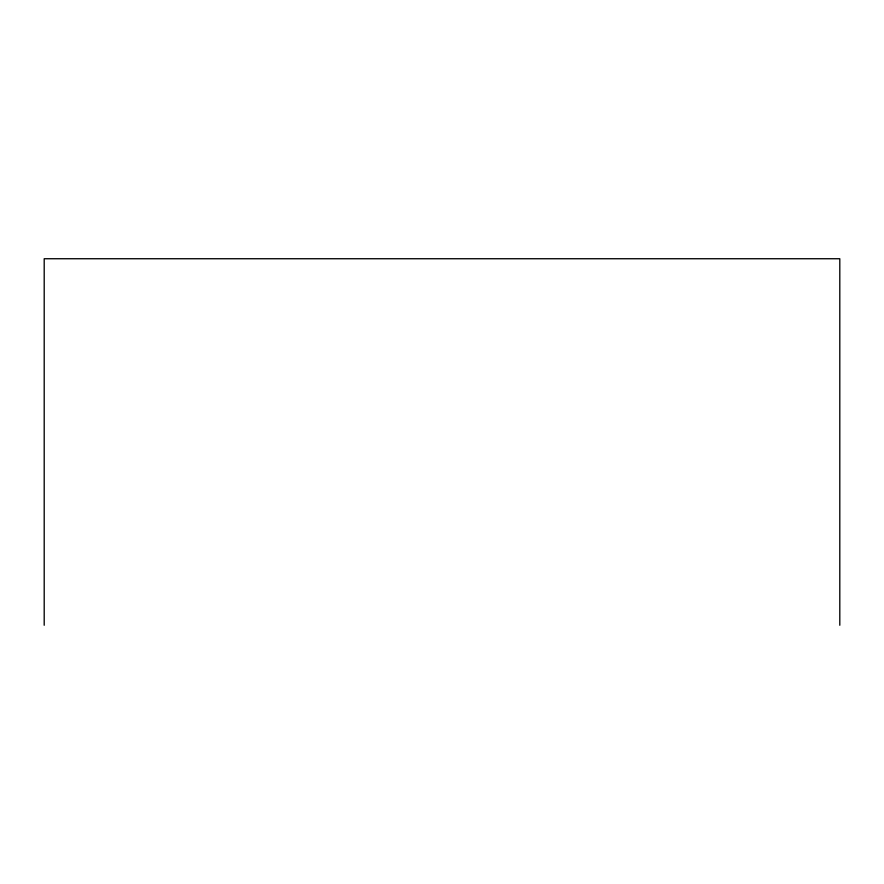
<?xml version="1.0" encoding="UTF-8"?>
<svg xmlns="http://www.w3.org/2000/svg" width="884" height="884" viewBox="0 0 884 884"><rect width="100%" height="100%" fill="white"/><g stroke="black" fill="none" stroke-linecap="round" stroke-linejoin="round"><path stroke-width="1.33" d="M839.8 625.264L839.8 258.736L44.2 258.736L44.2 625.264"/></g></svg>
